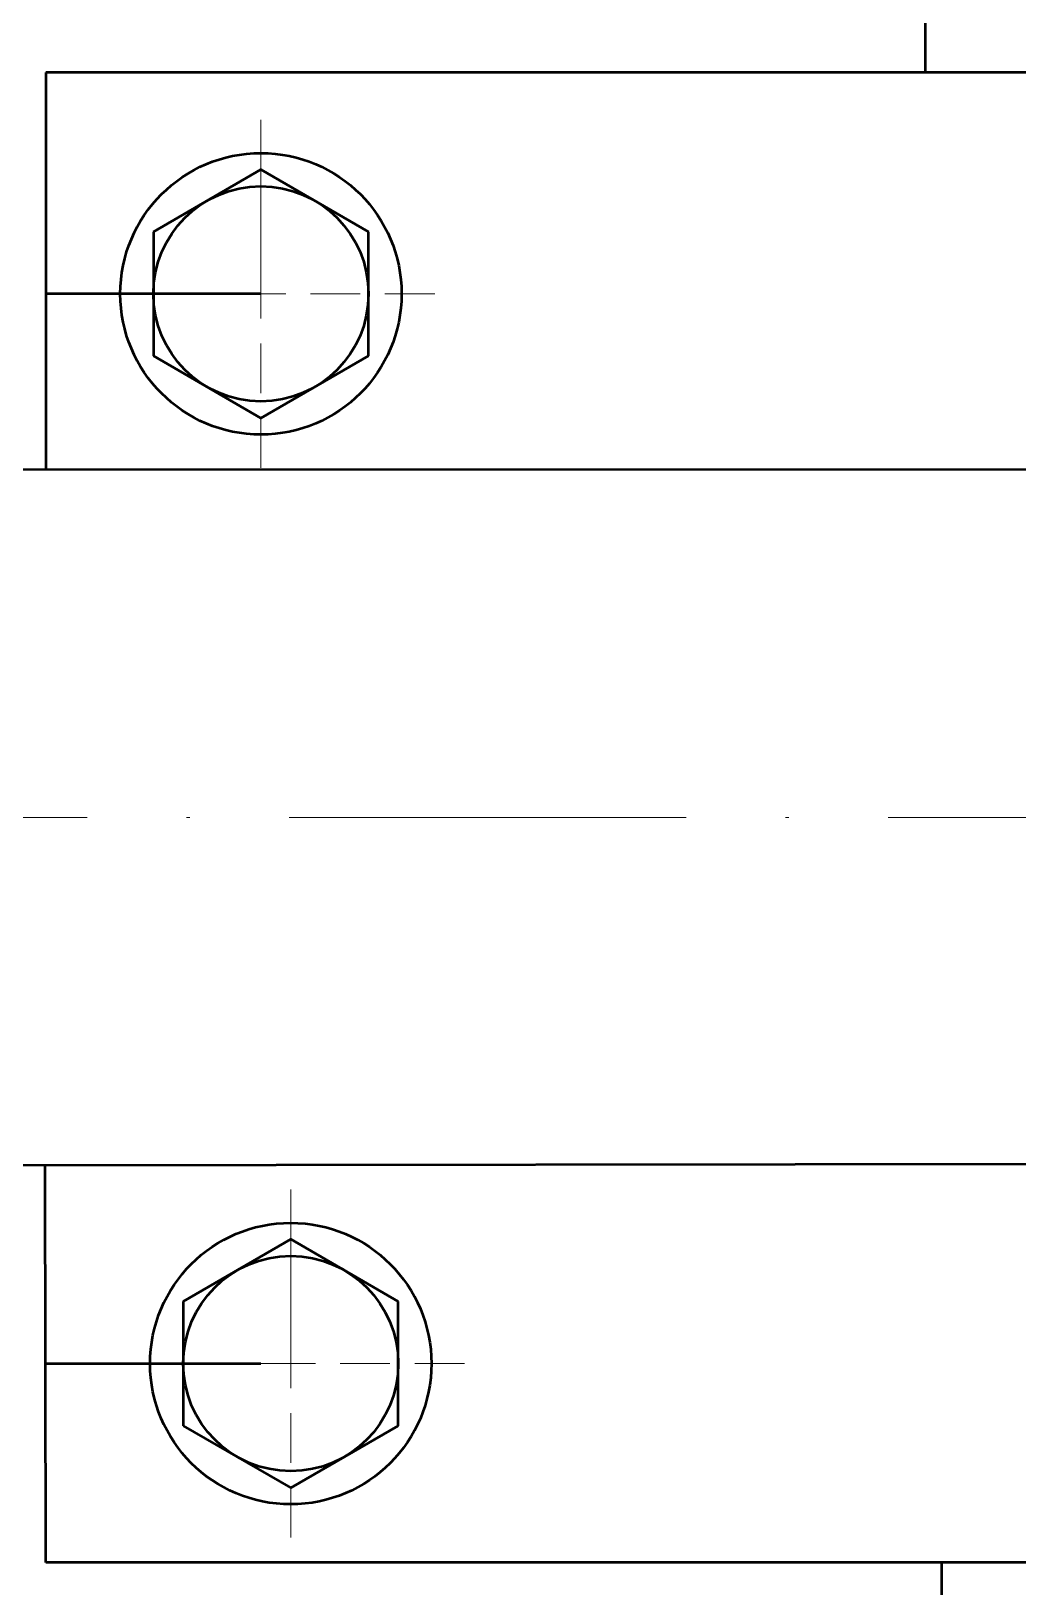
# Model space of a CAD drawing. Header units: millimetres. Extents: x 98 to 4367, y -12 to 2058.
# Drawn here: x 2105.85 to 2135.66, y 605.32 to 652.31 of the extents above; entities that cross this region are included whole.
import ezdxf

# ---------------------------------------------------------------- set-up
doc = ezdxf.new("R2010")
doc.units = ezdxf.units.MM
for name, pattern in [('ACAD_ISO10W100', [18, 12, -3, 0, -3]), ('AM_ISO08W050', [18, 12, -1.5, 3, -1.5]), ('AM_ISO08W050x2', [9, 6, -0.75, 1.5, -0.75])]:
    doc.linetypes.add(name, pattern=pattern)
doc.layers.get('0').update_dxf_attribs({"lineweight": 50})
doc.layers.add('AM_7N', color=7, linetype='AM_ISO08W050', lineweight=15)
doc.layers.add('Osie', color=50, linetype='ACAD_ISO10W100', lineweight=13)

msp = doc.modelspace()

# ---------------------------------------------------------------- linework, layer by layer
for p, q in [((2132.863, 756.309, 0), (2132.863, 651.059, 0)), ((2156.29, 651.059, 0), (2106.29, 651.059, 0)), ((2106.29, 651.059, 0), (2106.29, 639.059, 0)), ((2112.79, 648.129, 0), (2109.54, 646.253, 0)), ((2116.04, 646.253, 0), (2112.79, 648.129, 0)), ((2109.54, 646.253, 0), (2109.54, 642.5, 0)), ((2116.04, 642.5, 0), (2116.04, 646.253, 0)), ((2112.79, 644.376, 0), (2106.29, 644.376, 0)), ((2109.54, 642.5, 0), (2112.79, 640.623, 0)), ((2112.79, 640.623, 0), (2116.04, 642.5, 0)), ((2139.856, 639.07, 0), (2105.416, 639.059, 0)), ((2105.416, 618.059, 0), (2139.853, 618.102, 0)), ((2106.29, 606.059, 0), (2106.275, 618.073, 0)), ((2113.69, 615.819, 0), (2110.44, 613.942, 0)), ((2116.94, 613.942, 0), (2113.69, 615.819, 0)), ((2110.44, 613.942, 0), (2110.44, 610.189, 0)), ((2116.94, 610.189, 0), (2116.94, 613.942, 0)), ((2106.283, 612.066, 0), (2112.783, 612.066, 0)), ((2110.44, 610.189, 0), (2113.69, 608.313, 0)), ((2113.69, 608.313, 0), (2116.94, 610.189, 0)), ((2156.29, 606.059, 0), (2106.29, 606.059, 0)), ((2133.356, 606.059, 0), (2133.356, 578.559, 0))]:
    msp.add_line(p, q)
for centre, radius in [((2112.79, 644.376, 0), 4.25), ((2112.79, 644.376, 0), 3.25), ((2113.69, 612.066, 0), 4.25), ((2113.69, 612.066, 0), 3.25)]:
    msp.add_circle(centre, radius)
at = {"layer": 'AM_7N', "linetype": 'AM_ISO08W050x2'}
for p, q in [((2112.79, 649.629, 0), (2112.79, 639.123, 0)), ((2107.538, 644.376, 0), (2118.043, 644.376, 0)), ((2113.69, 617.319, 0), (2113.69, 606.813, 0)), ((2108.437, 612.066, 0), (2118.943, 612.066, 0))]:
    msp.add_line(p, q, dxfattribs=at)
at = {"layer": 'Osie'}
msp.add_line((2041.238, 628.559, 0), (2333.274, 628.559, 0), dxfattribs=at)

doc.saveas('drawing.dxf')
